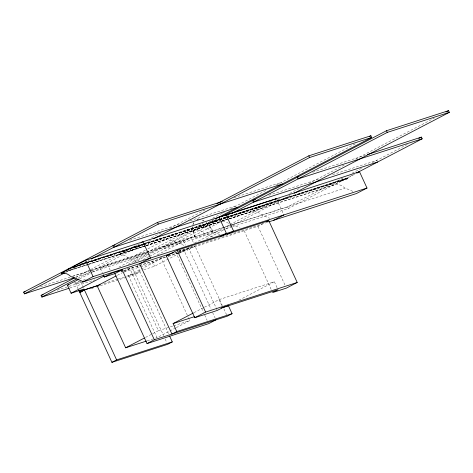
<?xml version="1.0" encoding="UTF-8"?>
<svg xmlns="http://www.w3.org/2000/svg" width="473" height="473" viewBox="0 0 473 473"><rect width="100%" height="100%" fill="white"/><g stroke="black" fill="none" stroke-linecap="round" stroke-linejoin="round"><path stroke-width="0.35" stroke-dasharray="2.37 1.77" d="M65.463 272.478L73.28 268.404M73.605 268.232L89.237 260.085M136.277 261.356L128.142 257.939A12.848 10.767 72.1 0 0 118.711 254.651L130.613 248.195L130.737 248.958L131.464 248.579L130.98 248.006L137.288 244.718M75.751 277.314L141.782 242.897M151.585 237.783L161.068 232.846M169.89 228.24L205.193 209.841M77.832 278.319L90.911 271.502M91.561 271.165L144.519 243.56M144.844 243.388L151.384 239.982M79.635 278.869L91.845 272.507M92.489 272.17L107.513 264.342L190.986 237.363L193.611 243.069M78.104 288.832L75.656 283.504L79.754 281.364M145.371 250.187L135.686 255.237L138.311 260.942M147.954 248.839L167.336 238.741L184.777 245.694M118.865 267.133L146.323 252.824M146.973 252.481L202.87 223.345M212.602 218.272L222.156 213.293M222.481 213.122L224.444 212.099M230.658 208.865L267.322 189.75M276.09 185.18L355.85 143.603M128.136 264.389L213.707 219.791M146.187 245.528L194.634 229.872L206.624 223.617L206.742 224.379M213.932 219.809L206.985 223.427L207.476 224.001M133.824 262.426L147.552 255.272M148.209 254.929L216.528 219.318M220.069 234.697L211.277 231.019A12.848 10.767 72.1 0 0 201.847 227.732L213.743 221.275L213.867 222.038L214.6 221.66L214.109 221.086L219.791 218.124M143.1 259.683L148.983 256.62M149.639 256.277L228.672 215.085M117.375 275.28L122.596 272.56M124.423 271.608L129.909 268.747L158.414 330.716L173.047 325.986M157.332 254.906L221.346 221.535M192.659 226.738A17.152 9.265 62.5 0 0 195.148 237.878L195.384 237.759A17.152 9.265 62.5 0 1 192.889 226.62M175.643 327.949L157.006 337.663L128.508 275.694L161.275 258.613L188.248 317.247M228.849 218.822L252.02 211.33L264.011 205.081L264.135 205.844L264.868 205.459L264.377 204.892L271.951 200.942M206.021 222.257A17.152 9.265 62.5 0 1 213.193 232.001L212.956 232.125A17.152 9.265 62.5 0 0 205.79 222.381M126.663 276.197L135.018 273.495L141.049 270.615M194.586 243.045L222.7 228.394M223.351 228.057L229.239 224.988M229.89 224.645L280.885 198.069M289.713 193.469L300.172 188.012M308.993 183.412L344.628 164.841M355.737 159.046L434.19 118.155M96.445 286.981L135.426 274.381L140.109 271.94L168.607 333.908M178.315 252.742L176.488 253.694L203.455 312.328M178.924 252.422L183.802 249.88L211.076 309.182M168.382 256.171L181.632 251.89L192.097 246.439M206.476 238.942L223.475 230.079M226.088 228.719L231.977 225.651M232.627 225.314L290.812 194.982M143.757 269.74L154.576 266.246L177.712 254.19M178.351 253.853L187.349 249.165L187.757 250.051L195.071 246.238L222.345 305.54M225.201 228.973L164.184 248.697L163.41 247.007L287.549 206.884L343.238 177.854M352.036 173.272L362.454 167.838M372.227 162.747L407.726 144.241M232.917 226.478L288.323 208.569L354.111 174.277M229.133 218.68L335.156 184.411L347.147 178.161L347.271 178.924L347.998 178.54L347.797 178.096L226.567 217.367M226.75 217.001L347.513 177.972L355.714 173.692M174.531 253.28L257.968 226.313L263.059 223.658M145.56 337.415L151.987 334.068M152.631 333.731L158.414 330.716M194.013 312.665L203.816 307.556M204.472 307.214L219.034 299.622L274.34 281.748L277.095 287.744M176.287 327.612L189.779 320.582L188.55 317.915M238.859 300.243L274.34 281.748M233.958 197.696L281.648 182.282M312.606 172.278L365.298 155.245M129.72 240.225L178.818 224.356M190.04 220.725L237.032 205.542M268.776 195.278L319.275 178.96M332.602 174.649L376.786 160.371L377.306 161.494M214.109 221.086L219.023 219.496M219.726 219.271L226.047 217.231M79.907 264.502L85.524 262.686M86.222 262.462L143.094 244.08M143.615 243.92L218.739 219.638M219.442 219.413L225.763 217.373M228.489 216.51L347.147 178.161M79.541 264.691L219.076 219.602M219.779 219.377L226.1 217.332M226.798 217.107L264.011 205.081M77.2 265.631L143.378 244.204M143.715 244.145L219.023 219.768M219.543 219.638L226.147 217.45M77.353 265.69L143.349 244.334M143.869 244.204L218.999 219.921M219.46 219.685L226.301 217.509M226.484 217.414L347.247 178.386M75.982 266.429L85.802 263.254M86.506 263.029L143.313 244.665M144.017 244.44L192.41 228.796L193.185 230.487M347.998 178.54L208.025 223.753L208.8 225.438M74.775 266.89L86.009 263.26M86.713 263.029L143.402 244.718M144.105 244.494L219.23 220.211M219.933 219.986L226.254 217.941M226.951 217.716L264.868 205.459M74.746 267.044L85.98 263.414M86.683 263.183L143.556 244.801M144.076 244.647L347.271 178.924M66.847 271.171L87.913 264.36M88.611 264.135L145.483 245.753M201.752 227.525L228.435 218.904M118.622 254.444L228.152 219.046M86.577 264.939L69.046 270.609L68.272 268.924M87.28 264.714L221.506 221.376M222.056 221.157L228.53 219.105M229.139 218.863L335.251 184.612A12.848 10.767 72.1 0 1 344.675 187.905L353.467 191.583M66.238 271.603L88.002 264.567M88.705 264.336L145.578 245.96M146.098 245.8L219.821 221.973M222.629 221.062L226.839 219.703M229.647 218.798L252.115 211.532A12.848 10.767 72.1 0 1 261.545 214.825L269.681 218.236M72.41 276.297L90.668 270.396M91.366 270.172L344.929 188.177M40.483 286.739L69.939 277.219M72.747 276.309L89.58 270.869M90.278 270.645L146.388 252.511M147.198 252.96L100.199 268.156L102.339 272.815M147.895 252.736L183.672 241.171L185.511 245.168M195.148 237.878L213.193 232.001M75.627 277.32L91.756 272.105M92.46 271.874L147.162 254.196M225.905 228.749L232.213 226.709M74.22 283.037L78.979 281.5M83.124 280.164L85.903 279.259M75.656 283.504L81.226 281.701M57.144 290.191L68.301 286.585M68.999 286.36L81.551 282.298M178.764 250.879L180.857 250.205L181.632 251.89M178.587 251.068L227.318 235.27M229.843 234.502L267.753 222.251M174.714 252.819L195.071 246.238M127.024 268.664L131.228 267.304M137.542 265.258L138.95 264.809M159.992 258.004L164.202 256.644M69.773 288.045L94.884 279.927M120.958 271.502L123.051 270.828M123.749 270.597L165.591 257.076M121.011 271.626L123.063 270.958M123.749 270.739L165.426 257.271M168.193 256.378L178.475 253.049M179.137 252.836L187.757 250.051M123.991 272.111L140.02 266.932M140.718 266.701L153.962 262.42M103.693 283.617L117.611 279.117M118.309 278.893L123.879 277.095M128.508 275.694L140.109 271.94M90.875 288.778L93.66 287.88M173.745 325.761L189.779 320.582M147.251 340.814L152.826 339.011M155.617 338.112L157.006 337.663M222.635 220.861L229.068 223.427M231.805 224.515L240.018 227.791M212.945 237.038L204.153 233.36A12.848 10.767 72.1 0 0 194.722 230.073L194.634 229.872M332.17 183.625L332.945 185.315M287.549 206.884L288.323 208.569M276.67 199.293L283.877 214.961M270.095 203.692L270.875 205.377M257.968 226.313L285.166 285.444M244.18 230.771L271.378 289.896M223.877 308.869L226.638 314.864M219.034 299.622L221.79 305.617M188.378 247.568L216.989 309.768M212.608 312.511L215.061 317.844M204.685 314.994L207.133 320.322M152.129 260.919L154.576 266.246M130.341 248.857L131.116 250.548M137.247 265.725L139.695 271.053M131.648 266.169L135.018 273.495M135.426 274.381L163.617 335.682M165.154 339.011L166.685 342.346M107.513 264.342L110.138 270.048M80.641 281.731L83.703 288.388M193.132 224.616A17.152 9.265 62.5 0 1 194.663 221.092M197.14 219.342A17.152 9.265 62.5 0 1 199.689 219.129M202.55 219.986A17.152 9.265 62.5 0 1 203.739 220.619M192.895 224.74A17.152 9.265 62.5 0 1 193.416 222.984M196.91 219.466A17.152 9.265 62.5 0 1 198.134 219.224M202.32 220.111A17.152 9.265 62.5 0 1 204.105 221.116"/><path stroke-width="0.71" d="M74.226 277.769L24.425 293.863L23.65 292.178L157.509 222.405L222.369 201.445M173.674 252.659L82.58 282.091L82.172 281.204L70.755 276.48A12.848 10.767 72.1 0 0 61.324 273.187L74.628 266.281M75.278 266.216L73.587 266.547L85.578 260.298L276.368 198.642L275.109 199.299M74.746 267.044L73.345 267.499L73.22 266.737M73.687 266.766L74.078 267.115L73.345 267.499M24.425 293.863L64.813 272.815M91.194 259.062L158.284 224.096L282.422 183.967M141.705 242.413L142.964 241.756L150.473 258.075L139.973 263.55M69.076 288.27L41.878 297.062L41.104 295.377L74.444 277.994M216.965 203.709L308.816 155.83L370.885 135.769L371.666 137.454L215.416 218.898M41.878 297.062L76.525 278.999M153.672 238.788L309.59 157.515L371.666 137.454M78.719 290.162L79.328 291.492L84.011 289.05L71.104 293.225L67.426 285.237L78.991 279.206M82.58 282.091L93.08 276.616L367.007 188.041L359.504 171.723L224.841 215.493M369.579 136.449L370.885 135.769M71.104 293.225L103.871 276.143M217.716 217.834L218.975 217.178L226.484 233.496L220.306 236.719M103.262 274.813L104.279 277.03L111.598 273.217L122.164 269.805L154.34 339.762L227.253 316.2L232.077 313.682L228.4 305.694L221.399 307.953M221.057 216.959L386.506 130.719L448.575 110.658L449.35 112.343L294.082 193.28M104.279 277.03L114.85 273.613L122.164 269.805M169.523 335.907L172.284 341.902L167.602 344.344L111.918 362.342L79.736 292.379L84.419 289.937L97.142 285.828L116.068 275.966M232.249 213.217L387.281 132.41L449.35 112.343M166.336 255.928L177.162 250.282L268.794 220.666L297.215 282.464L286.39 288.104L272.602 292.562L278.012 289.742L222.712 307.616L217.296 310.436L194.758 317.72L166.336 255.928L169.068 255.042M445.956 112.024L448.575 110.658M227.43 234.377L233.609 231.155L226.1 214.837M418.8 138.471L421.408 137.111L422.182 138.802L356.719 172.923M356.979 173.035L359.504 171.723M266.884 221.666L268.794 220.666M273.37 220.436L283.877 214.961M367.007 188.041L356.506 193.516L268.741 221.878M97.142 285.828L125.641 347.797L144.277 338.089M232.077 313.682L176.772 331.555L173.1 323.567L193.362 313.008M194.758 317.72L205.584 312.079L297.215 282.464M114.85 273.613L147.026 343.575L154.34 339.762M111.918 362.342L116.6 359.9L172.284 341.902M176.772 331.555L171.947 334.074L139.766 264.111M215.984 319.843L208.664 323.656L147.026 343.575M298.67 176.784L297.263 177.233L298.043 178.924L422.182 138.802M367.403 154.565L421.408 137.111M114.992 244.984L112.887 245.664L113.662 247.349L237.807 207.227M255.45 199.588L252.647 200.493L253.422 202.178L377.56 162.056M73.587 266.547L75.692 265.861M73.138 267.056L75.248 266.37M68.272 268.924L70.371 268.238M61.23 272.986L64.038 272.076M61.324 273.187L63.429 272.507M23.65 292.178L25.051 291.723M67.426 285.237L68.786 284.793M41.104 295.377L43.197 294.697M79.328 291.492L100.211 284.746M79.736 292.379L82.521 291.48M173.1 323.567L194.799 316.555M125.641 347.797L146.553 341.039M386.506 130.719L387.281 132.41M308.816 155.83L309.59 157.515M219.578 202.343L220.353 204.029M177.162 250.282L205.584 312.079M157.509 222.405L158.284 224.096M85.578 260.298L93.08 276.616M84.419 289.937L116.6 359.9"/></g></svg>
